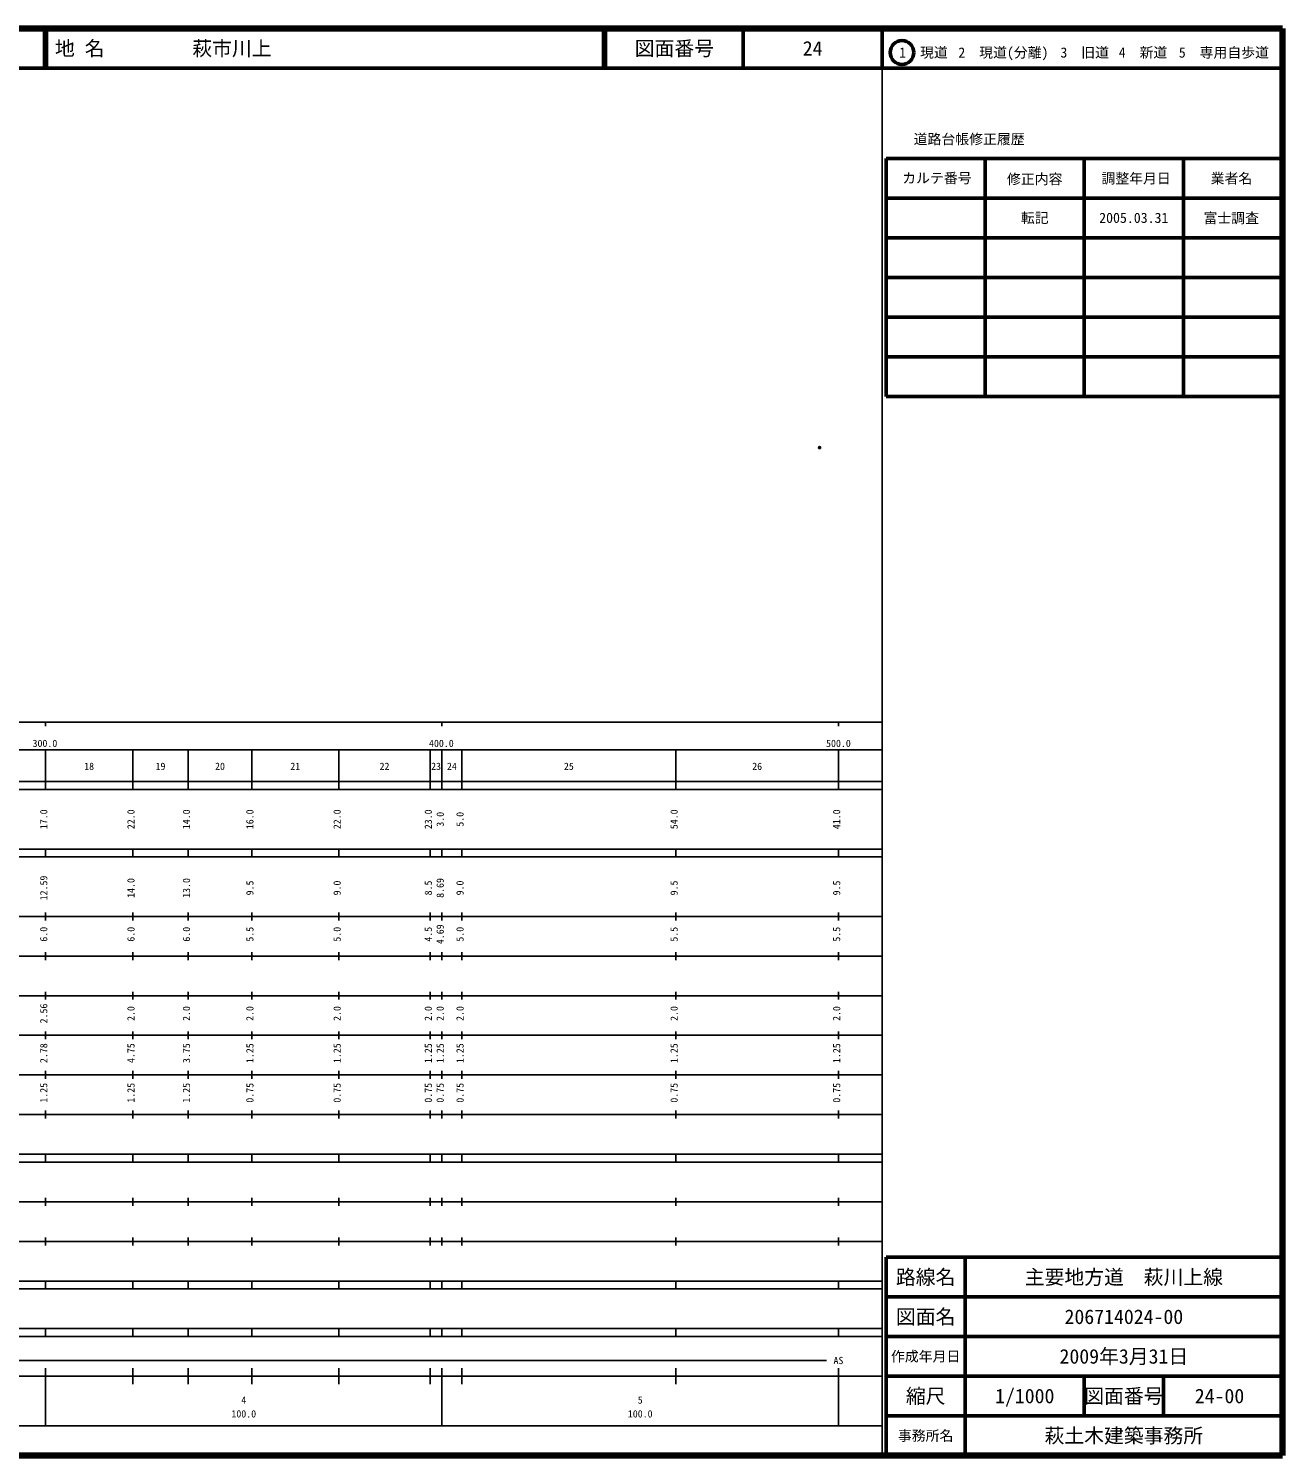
# Model space of a CAD drawing. Units: millimetres on the paper. Extents: x 40 to 680, y 20 to 380.
# Drawn here: x 363.7 to 680, y 20 to 380 of the extents above; entities that cross this region are included whole.
import ezdxf
from ezdxf.enums import TextEntityAlignment as Align

# ---------------------------------------------------------------- set-up
doc = ezdxf.new("R2010")
doc.units = ezdxf.units.MM
doc.header["$PDMODE"] = 32
doc.header["$PDSIZE"] = 0.5
doc.layers.add('M-OTRS', color=6, linetype='Continuous')
doc.layers.add('M-TTL-TXT', color=7, linetype='Continuous')
for name, color, linetype, lineweight in [('M-TTL', 2, 'Continuous', 140), ('M-TTL-BAND', 7, 'Continuous', 25), ('M-TTL-FRAM', 2, 'Continuous', 50), ('M-TTL-LINE', 7, 'Continuous', 50)]:
    doc.layers.add(name, color=color, linetype=linetype, lineweight=lineweight)
doc.styles.add('ＭＳ ゴシック', font='')
doc.styles.get('ＭＳ ゴシック').set_extended_font_data('MS Gothic')

msp = doc.modelspace()

# ---------------------------------------------------------------- linework, layer by layer
at = {"layer": 'M-OTRS'}
msp.add_point((563.262, 274.265), dxfattribs=at)
at = {"layer": 'M-TTL'}
for p, q in [((680, 380), (40, 380)), ((680, 20), (680, 380)), ((40, 20), (680, 20))]:
    msp.add_line(p, q, dxfattribs=at)
at = {"layer": 'M-TTL-BAND'}
for p, q in [((579, 20), (579, 370)), ((40, 205), (579, 205)), ((368, 205), (368, 204)), ((468, 205), (468, 204)), ((568, 205), (568, 204)), ((68, 198), (579, 198)), ((368, 188), (368, 198)), ((390, 188), (390, 198)), ((404, 188), (404, 198)), ((420, 188), (420, 198)), ((442, 188), (442, 198)), ((465, 188), (465, 198)), ((468, 188), (468, 198)), ((473, 188), (473, 198)), ((527, 188), (527, 198)), ((568, 188), (568, 198)), ((40, 190), (579, 190)), ((40, 188), (579, 188)), ((40, 173), (579, 173)), ((368, 171), (368, 173)), ((390, 171), (390, 173)), ((404, 171), (404, 173)), ((420, 171), (420, 173)), ((442, 171), (442, 173)), ((465, 171), (465, 173)), ((468, 171), (468, 173)), ((473, 171), (473, 173)), ((527, 171), (527, 173)), ((568, 171), (568, 173)), ((40, 171), (579, 171)), ((40, 156), (579, 156)), ((368, 155), (368, 157)), ((390, 155), (390, 157)), ((404, 155), (404, 157)), ((420, 155), (420, 157)), ((442, 155), (442, 157)), ((465, 155), (465, 157)), ((468, 155), (468, 157)), ((473, 155), (473, 157)), ((527, 155), (527, 157)), ((568, 155), (568, 157)), ((46, 146), (579, 146)), ((368, 145), (368, 147)), ((390, 145), (390, 147)), ((404, 145), (404, 147)), ((420, 145), (420, 147)), ((442, 145), (442, 147)), ((465, 145), (465, 147)), ((468, 145), (468, 147)), ((473, 145), (473, 147)), ((527, 145), (527, 147)), ((568, 145), (568, 147)), ((368, 135), (368, 137)), ((390, 135), (390, 137)), ((404, 135), (404, 137)), ((420, 135), (420, 137)), ((442, 135), (442, 137)), ((465, 135), (465, 137)), ((468, 135), (468, 137)), ((473, 135), (473, 137)), ((527, 135), (527, 137)), ((568, 135), (568, 137)), ((52, 136), (579, 136)), ((46, 126), (579, 126)), ((368, 125), (368, 127)), ((390, 125), (390, 127)), ((404, 125), (404, 127)), ((420, 125), (420, 127)), ((442, 125), (442, 127)), ((465, 125), (465, 127)), ((468, 125), (468, 127)), ((473, 125), (473, 127)), ((527, 125), (527, 127)), ((568, 125), (568, 127)), ((52, 116), (579, 116)), ((368, 115), (368, 117)), ((390, 115), (390, 117)), ((404, 115), (404, 117)), ((420, 115), (420, 117)), ((442, 115), (442, 117)), ((465, 115), (465, 117)), ((468, 115), (468, 117)), ((473, 115), (473, 117)), ((527, 115), (527, 117)), ((568, 115), (568, 117)), ((46, 106), (579, 106)), ((368, 105), (368, 107)), ((390, 105), (390, 107)), ((404, 105), (404, 107)), ((420, 105), (420, 107)), ((442, 105), (442, 107)), ((465, 105), (465, 107)), ((468, 105), (468, 107)), ((473, 105), (473, 107)), ((527, 105), (527, 107)), ((568, 105), (568, 107)), ((40, 96), (579, 96)), ((40, 94), (579, 94)), ((368, 94), (368, 96)), ((390, 94), (390, 96)), ((404, 94), (404, 96)), ((420, 94), (420, 96)), ((442, 94), (442, 96)), ((465, 94), (465, 96)), ((468, 94), (468, 96)), ((473, 94), (473, 96)), ((527, 94), (527, 96)), ((568, 94), (568, 96)), ((49, 84), (579, 84)), ((368, 83), (368, 85)), ((390, 83), (390, 85)), ((404, 83), (404, 85)), ((420, 83), (420, 85)), ((442, 83), (442, 85)), ((465, 83), (465, 85)), ((468, 83), (468, 85)), ((473, 83), (473, 85)), ((527, 83), (527, 85)), ((568, 83), (568, 85)), ((40, 74), (579, 74)), ((368, 73), (368, 75)), ((390, 73), (390, 75)), ((404, 73), (404, 75)), ((420, 73), (420, 75)), ((442, 73), (442, 75)), ((465, 73), (465, 75)), ((468, 73), (468, 75)), ((473, 73), (473, 75)), ((527, 73), (527, 75)), ((568, 73), (568, 75)), ((40, 64), (579, 64)), ((40, 62), (579, 62)), ((368, 62), (368, 64)), ((390, 62), (390, 64)), ((404, 62), (404, 64)), ((420, 62), (420, 64)), ((442, 62), (442, 64)), ((465, 62), (465, 64)), ((468, 62), (468, 64)), ((473, 62), (473, 64)), ((527, 62), (527, 64)), ((568, 62), (568, 64)), ((40, 52), (579, 52)), ((368, 50), (368, 52)), ((390, 50), (390, 52)), ((404, 50), (404, 52)), ((420, 50), (420, 52)), ((442, 50), (442, 52)), ((465, 50), (465, 52)), ((468, 50), (468, 52)), ((473, 50), (473, 52)), ((527, 50), (527, 52)), ((568, 50), (568, 52)), ((40, 50), (579, 50)), ((71, 44), (565, 44)), ((40, 40), (579, 40)), ((368, 27.5), (368, 42)), ((390, 38), (390, 42)), ((404, 38), (404, 42)), ((420, 38), (420, 42)), ((442, 38), (442, 42)), ((465, 38), (465, 42)), ((468, 27.5), (468, 42)), ((473, 38), (473, 42)), ((527, 38), (527, 42)), ((568, 27.5), (568, 42)), ((68, 27.5), (579, 27.5))]:
    msp.add_line(p, q, dxfattribs=at)
at = {"layer": 'M-TTL-FRAM'}
for p, q in [((580, 347.197), (580, 287.197)), ((580, 347.197), (680, 347.197)), ((580, 287.197), (680, 287.197)), ((680, 70), (580, 70)), ((580, 70), (580, 20))]:
    msp.add_line(p, q, dxfattribs=at)
at = {"layer": 'M-TTL-LINE'}
for p, q in [((367.75, 380), (367.75, 370)), ((368.25, 380), (368.25, 370)), ((508.747, 380), (508.747, 370)), ((509.247, 380), (509.247, 370)), ((543.997, 380), (543.997, 370)), ((579, 380), (579, 370)), ((40, 370), (680, 370)), ((605, 347.197), (605, 287.197)), ((630, 347.197), (630, 287.197)), ((655, 347.197), (655, 287.197)), ((580, 337.197), (680, 337.197)), ((580, 327.197), (680, 327.197)), ((580, 317.197), (680, 317.197)), ((580, 307.197), (680, 307.197)), ((580, 297.197), (680, 297.197)), ((600, 70), (600, 20)), ((680, 60), (580, 60)), ((680, 50), (580, 50)), ((680, 40), (580, 40)), ((630, 40), (630, 30)), ((650, 40), (650, 30)), ((680, 30), (580, 30))]:
    msp.add_line(p, q, dxfattribs=at)
msp.add_circle((584.031, 373.958), 3, dxfattribs=at)

# ---------------------------------------------------------------- texts
at = {"layer": 'M-TTL-BAND', "style": 'ＭＳ ゴシック'}
for s, p in [('300.0', (367.844, 198.195)), ('400.0', (467.844, 198.195)), ('500.0', (568, 198.195)), ('18', (379, 192.405)), ('19', (397, 192.405)), ('20', (412, 192.405)), ('21', (431, 192.405)), ('22', (453.5, 192.405)), ('23', (466.5, 192.405)), ('24', (470.5, 192.405)), ('25', (500, 192.405)), ('26', (547.5, 192.405)), ('AS', (568, 42.5)), ('4', (418, 32.523)), ('5', (518, 32.523)), ('100.0', (418, 29.033)), ('100.0', (518, 29.033))]:
    msp.add_text(s, height=1.833, dxfattribs=at).set_placement(p, align=Align.BOTTOM_CENTER)
for s, p in [('17.0', (369, 180.5)), ('22.0', (391, 180.5)), ('14.0', (405, 180.5)), ('16.0', (421, 180.5)), ('22.0', (443, 180.5)), ('23.0', (466, 180.5)), ('3.0', (469, 180.5)), ('5.0', (474, 180.5)), ('54.0', (528, 180.5)), ('41.0', (569, 180.5)), ('12.59', (369, 163.174)), ('14.0', (391, 163.174)), ('13.0', (405, 163.174)), ('9.5', (421, 163.174)), ('9.0', (443, 163.174)), ('8.5', (466, 163.174)), ('8.69', (469, 163.174)), ('9.0', (474, 163.174)), ('9.5', (528, 163.174)), ('9.5', (569, 163.174)), ('6.0', (369, 151.5)), ('6.0', (391, 151.5)), ('6.0', (405, 151.5)), ('5.5', (421, 151.5)), ('5.0', (443, 151.5)), ('4.5', (466, 151.5)), ('4.69', (469, 151.5)), ('5.0', (474, 151.5)), ('5.5', (528, 151.5)), ('5.5', (569, 151.5)), ('2.56', (369, 131.5)), ('2.0', (391, 131.5)), ('2.0', (405, 131.5)), ('2.0', (421, 131.5)), ('2.0', (443, 131.5)), ('2.0', (466, 131.5)), ('2.0', (469, 131.5)), ('2.0', (474, 131.5)), ('2.0', (528, 131.5)), ('2.0', (569, 131.5)), ('2.78', (369, 121.5)), ('4.75', (391, 121.5)), ('3.75', (405, 121.5)), ('1.25', (421, 121.5)), ('1.25', (443, 121.5)), ('1.25', (466, 121.5)), ('1.25', (469, 121.5)), ('1.25', (474, 121.5)), ('1.25', (528, 121.5)), ('1.25', (569, 121.5)), ('1.25', (369, 111.5)), ('1.25', (391, 111.5)), ('1.25', (405, 111.5)), ('0.75', (421, 111.5)), ('0.75', (443, 111.5)), ('0.75', (466, 111.5)), ('0.75', (469, 111.5)), ('0.75', (474, 111.5)), ('0.75', (528, 111.5)), ('0.75', (569, 111.5))]:
    msp.add_text(s, height=1.833, rotation=90, dxfattribs=at).set_placement(p, align=Align.BOTTOM_CENTER)
at = {"layer": 'M-TTL-TXT', "style": 'ＭＳ ゴシック'}
for s, p in [('地 名', (370.38, 375)), ('萩市川上', (405.024, 375))]:
    msp.add_text(s, height=3.666, dxfattribs=at).set_placement(p, align=Align.MIDDLE_LEFT)
for s, height, p in [('図面番号', 3.666, (526.622, 375)), ('24', 3.666, (561.497, 375)), ('1\u3000現道', 2.566, (589.448, 373.958)), ('2\u3000現道(分離)', 2.566, (609.619, 373.958)), ('3\u3000旧道', 2.566, (630.121, 373.958)), ('4\u3000新道', 2.566, (644.824, 373.958)), ('5\u3000専用自歩道', 2.566, (665.228, 373.958)), ('道路台帳修正履歴', 2.566, (600.968, 352.113)), ('カルテ番号', 2.566, (592.839, 342.277)), ('修正内容', 2.566, (617.509, 342.023)), ('調整年月日', 2.566, (643.089, 342.197)), ('業者名', 2.566, (667.134, 342.197)), ('転記', 2.566, (617.5, 332.245)), ('2005.03.31', 2.566, (642.5, 332.245)), ('富士調査', 2.566, (667.077, 332.189)), ('路線名', 3.666, (590, 65)), ('路線名', 3.666, (590, 65)), ('主要地方道\u3000萩川上線', 3.666, (640, 65)), ('図面名', 3.666, (590, 55)), ('図面名', 3.666, (590, 55)), ('206714024-00', 3.666, (640, 55)), ('2009年3月31日', 3.666, (640, 45)), ('作成年月日', 2.566, (590, 45)), ('作成年月日', 2.566, (590, 45)), ('縮尺', 3.666, (590, 35)), ('縮尺', 3.666, (590, 35)), ('1/1000', 3.666, (615, 35)), ('図面番号', 3.666, (640, 35)), ('図面番号', 3.666, (640, 35)), ('24-00', 3.666, (664.125, 35)), ('事務所名', 2.566, (590, 25)), ('事務所名', 2.566, (590, 25)), ('萩土木建築事務所', 3.666, (640, 25))]:
    msp.add_text(s, height=height, dxfattribs=at).set_placement(p, align=Align.MIDDLE_CENTER)

doc.saveas('drawing.dxf')
